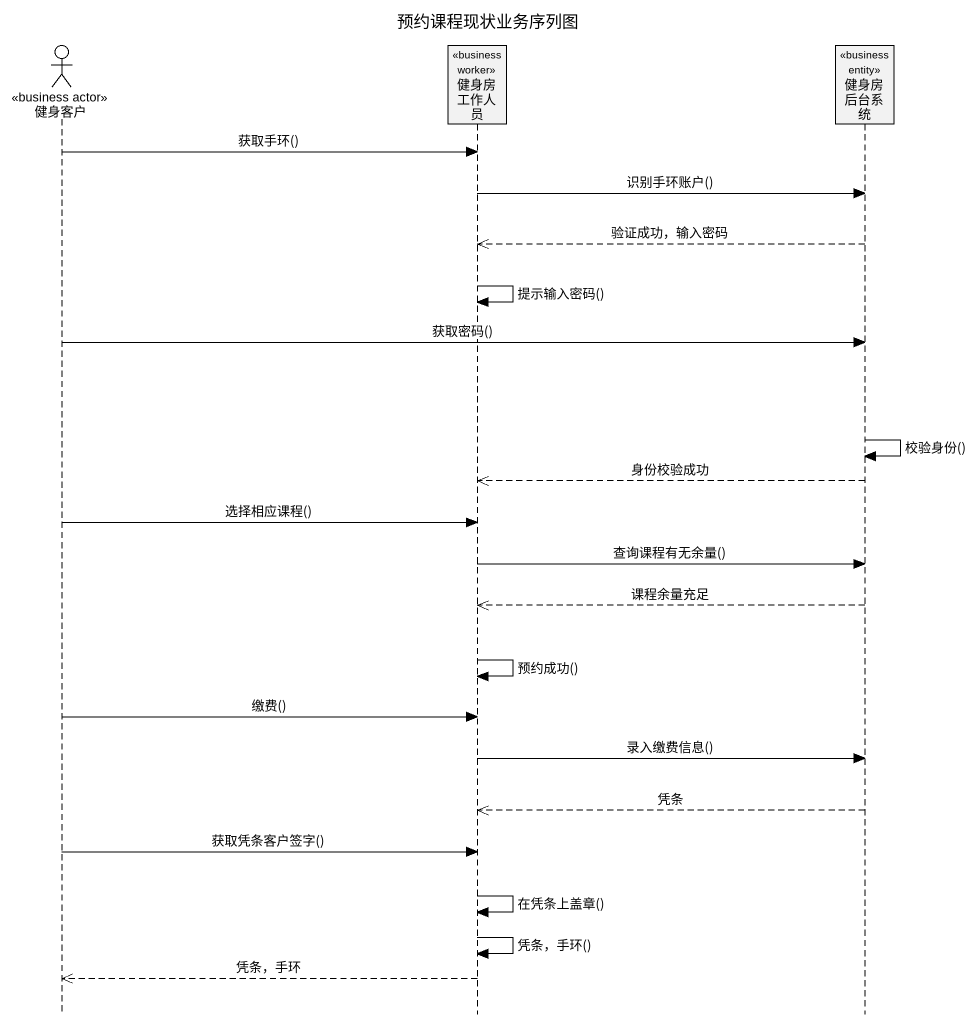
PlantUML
@startuml
title 预约课程现状业务序列图
hide footbox
actor 健身客户 <<business actor>>
participant 健身房工作人员 <<business worker>>
participant 健身房后台系统 <<business entity>>

健身客户 -> 健身房工作人员 : 获取手环()
健身房工作人员 -> 健身房后台系统 : 识别手环账户()
健身房后台系统 -->> 健身房工作人员 : 验证成功，输入密码
健身房工作人员 -> 健身房工作人员 : 提示输入密码()
健身客户 -> 健身房后台系统 : 获取密码()
健身房后台系统 -> 健身房后台系统 : 校验身份()
健身房后台系统 -->> 健身房工作人员 : 身份校验成功
健身客户 -> 健身房工作人员 : 选择相应课程()
健身房工作人员 -> 健身房后台系统 : 查询课程有无余量()
健身房后台系统 -->> 健身房工作人员 : 课程余量充足
健身房工作人员 -> 健身房工作人员 : 预约成功()
健身客户 -> 健身房工作人员 : 缴费()
健身房工作人员 -> 健身房后台系统 : 录入缴费信息()
健身房后台系统 -->> 健身房工作人员 : 凭条
健身客户 -> 健身房工作人员 : 获取凭条客户签字()
健身房工作人员 -> 健身房工作人员 : 在凭条上盖章()
健身房工作人员 -> 健身房工作人员 : 凭条，手环()
健身房工作人员 -->> 健身客户 : 凭条，手环
@enduml
